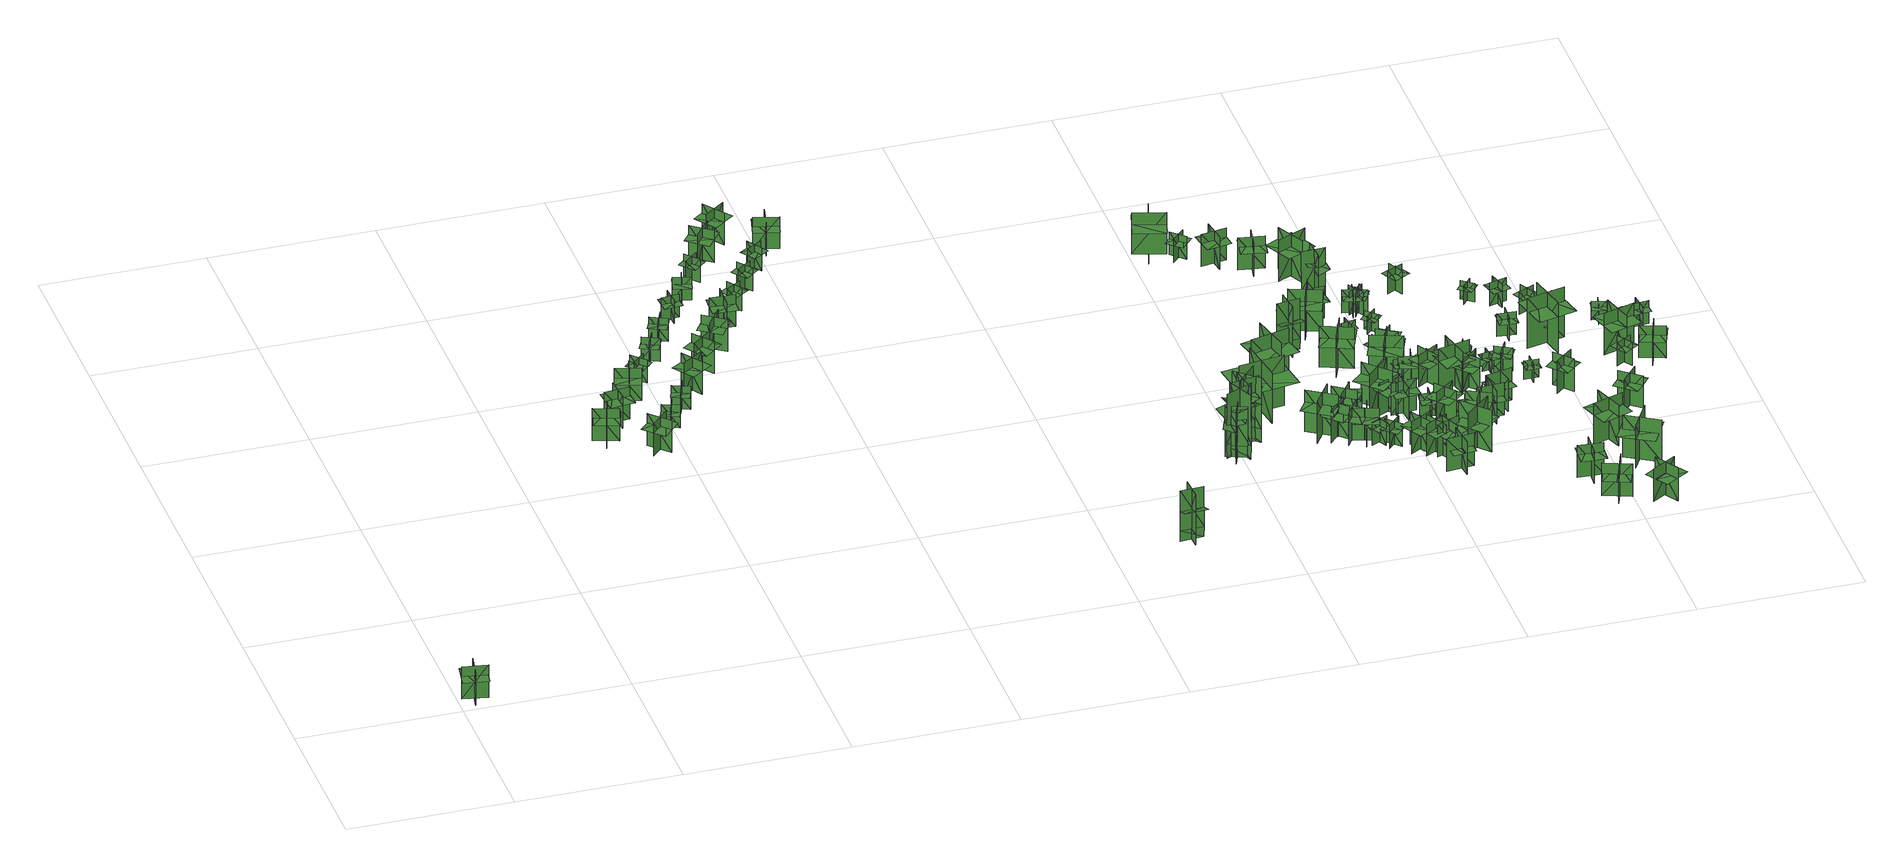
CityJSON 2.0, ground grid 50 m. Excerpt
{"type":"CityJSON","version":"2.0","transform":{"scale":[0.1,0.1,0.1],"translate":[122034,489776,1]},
"CityObjects":{
"tree1":{"type":"SolitaryVegetationObject","geometry":[{"type":"MultiSurface","lod":"1","boundaries":[[[0,1,2]],[[0,2,3]],[[4,5,6]],[[4,6,7]],[[8,9,10]],[[8,10,11]],[[8,11,12]],[[8,12,13]]]}]},
"tree2":{"type":"SolitaryVegetationObject","geometry":[{"type":"MultiSurface","lod":"1","boundaries":[[[14,15,16]],[[14,16,17]],[[18,19,20]],[[18,20,21]],[[22,23,24]],[[22,24,25]],[[22,25,26]],[[22,26,27]]]}]},
"tree3":{"type":"SolitaryVegetationObject","geometry":[{"type":"MultiSurface","lod":"1","boundaries":[[[28,29,30]],[[28,30,31]],[[32,33,34]],[[32,34,35]],[[36,37,38]],[[36,38,39]],[[36,39,40]],[[36,40,41]]]}]},
"tree4":{"type":"SolitaryVegetationObject","geometry":[{"type":"MultiSurface","lod":"1","boundaries":[[[42,43,44]],[[42,44,45]],[[46,47,48]],[[46,48,49]],[[50,51,52]],[[50,52,53]],[[50,53,54]],[[50,54,55]]]}]},
"tree5":{"type":"SolitaryVegetationObject","geometry":[{"type":"MultiSurface","lod":"1","boundaries":[[[56,57,58]],[[56,58,59]],[[60,61,62]],[[60,62,63]],[[64,65,66]],[[64,66,67]],[[64,67,68]],[[64,68,69]]]}]},
"tree6":{"type":"SolitaryVegetationObject","geometry":[{"type":"MultiSurface","lod":"1","boundaries":[[[70,71,72]],[[70,72,73]],[[74,75,76]],[[74,76,77]],[[78,79,80]],[[78,80,81]],[[78,81,82]],[[78,82,83]]]}]},
"tree7":{"type":"SolitaryVegetationObject","geometry":[{"type":"MultiSurface","lod":"1","boundaries":[[[84,85,86]],[[84,86,87]],[[88,89,90]],[[88,90,91]],[[92,93,94]],[[92,94,95]],[[92,95,96]],[[92,96,97]]]}]},
"tree8":{"type":"SolitaryVegetationObject","geometry":[{"type":"MultiSurface","lod":"1","boundaries":[[[98,99,100]],[[98,100,101]],[[102,103,104]],[[102,104,105]],[[106,107,108]],[[106,108,109]],[[106,109,110]],[[106,110,111]]]}]},
"tree9":{"type":"SolitaryVegetationObject","geometry":[{"type":"MultiSurface","lod":"1","boundaries":[[[112,113,114]],[[112,114,115]],[[116,117,118]],[[116,118,119]],[[120,121,122]],[[120,122,123]],[[120,123,124]],[[120,124,125]]]}]},
"tree10":{"type":"SolitaryVegetationObject","geometry":[{"type":"MultiSurface","lod":"1","boundaries":[[[126,127,128]],[[126,128,129]],[[130,131,132]],[[130,132,133]],[[134,135,136]],[[134,136,137]],[[134,137,138]],[[134,138,139]]]}]},
"tree11":{"type":"SolitaryVegetationObject","geometry":[{"type":"MultiSurface","lod":"1","boundaries":[[[140,141,142]],[[140,142,143]],[[144,145,146]],[[144,146,147]],[[148,149,150]],[[148,150,151]],[[148,151,152]],[[148,152,153]]]}]},
"tree12":{"type":"SolitaryVegetationObject","geometry":[{"type":"MultiSurface","lod":"1","boundaries":[[[154,155,156]],[[154,156,157]],[[158,159,160]],[[158,160,161]],[[162,163,164]],[[162,164,165]],[[162,165,166]],[[162,166,167]]]}]},
"tree13":{"type":"SolitaryVegetationObject","geometry":[{"type":"MultiSurface","lod":"1","boundaries":[[[168,169,170]],[[168,170,171]],[[172,173,174]],[[172,174,175]],[[176,177,178]],[[176,178,179]],[[176,179,180]],[[176,180,181]]]}]},
"tree14":{"type":"SolitaryVegetationObject","geometry":[{"type":"MultiSurface","lod":"1","boundaries":[[[182,183,184]],[[182,184,185]],[[186,187,188]],[[186,188,189]],[[190,191,192]],[[190,192,193]],[[190,193,194]],[[190,194,195]]]}]},
"tree15":{"type":"SolitaryVegetationObject","geometry":[{"type":"MultiSurface","lod":"1","boundaries":[[[196,197,198]],[[196,198,199]],[[200,201,202]],[[200,202,203]],[[204,205,206]],[[204,206,207]],[[204,207,208]],[[204,208,209]]]}]},
"tree16":{"type":"SolitaryVegetationObject","geometry":[{"type":"MultiSurface","lod":"1","boundaries":[[[210,211,212]],[[210,212,213]],[[214,215,216]],[[214,216,217]],[[218,219,220]],[[218,220,221]],[[218,221,222]],[[218,222,223]]]}]},
"tree17":{"type":"SolitaryVegetationObject","geometry":[{"type":"MultiSurface","lod":"1","boundaries":[[[224,225,226]],[[224,226,227]],[[228,229,230]],[[228,230,231]],[[232,233,234]],[[232,234,235]],[[232,235,236]],[[232,236,237]]]}]},
"tree18":{"type":"SolitaryVegetationObject","geometry":[{"type":"MultiSurface","lod":"1","boundaries":[[[238,239,240]],[[238,240,241]],[[242,243,244]],[[242,244,245]],[[246,247,248]],[[246,248,249]],[[246,249,250]],[[246,250,251]]]}]},
"tree19":{"type":"SolitaryVegetationObject","geometry":[{"type":"MultiSurface","lod":"1","boundaries":[[[252,253,254]],[[252,254,255]],[[256,257,258]],[[256,258,259]],[[260,261,262]],[[260,262,263]],[[260,263,264]],[[260,264,265]]]}]},
"tree20":{"type":"SolitaryVegetationObject","geometry":[{"type":"MultiSurface","lod":"1","boundaries":[[[266,267,268]],[[266,268,269]],[[270,271,272]],[[270,272,273]],[[274,275,276]],[[274,276,277]],[[274,277,278]],[[274,278,279]]]}]},
"tree21":{"type":"SolitaryVegetationObject","geometry":[{"type":"MultiSurface","lod":"1","boundaries":[[[280,281,282]],[[280,282,283]],[[284,285,286]],[[284,286,287]],[[288,289,290]],[[288,290,291]],[[288,291,292]],[[288,292,293]]]}]},
"tree22":{"type":"SolitaryVegetationObject","geometry":[{"type":"MultiSurface","lod":"1","boundaries":[[[294,295,296]],[[294,296,297]],[[298,299,300]],[[298,300,301]],[[302,303,304]],[[302,304,305]],[[302,305,306]],[[302,306,307]]]}]},
"tree23":{"type":"SolitaryVegetationObject","geometry":[{"type":"MultiSurface","lod":"1","boundaries":[[[308,309,310]],[[308,310,311]],[[312,313,314]],[[312,314,315]],[[316,317,318]],[[316,318,319]],[[316,319,320]],[[316,320,321]]]}]},
"tree24":{"type":"SolitaryVegetationObject","geometry":[{"type":"MultiSurface","lod":"1","boundaries":[[[322,323,324]],[[322,324,325]],[[326,327,328]],[[326,328,329]],[[330,331,327]],[[330,327,326]],[[332,333,323]],[[332,323,322]],[[334,335,336]],[[334,336,337]],[[338,339,340]],[[338,340,341]]]}]},
"tree25":{"type":"SolitaryVegetationObject","geometry":[{"type":"MultiSurface","lod":"1","boundaries":[[[342,343,344]],[[342,344,345]],[[346,347,348]],[[346,348,349]],[[350,351,347]],[[350,347,346]],[[352,353,343]],[[352,343,342]],[[354,355,356]],[[354,356,357]],[[358,359,360]],[[358,360,361]]]}]},
"tree26":{"type":"SolitaryVegetationObject","geometry":[{"type":"MultiSurface","lod":"1","boundaries":[[[362,363,364]],[[362,364,365]],[[366,367,368]],[[366,368,369]],[[370,371,367]],[[370,367,366]],[[372,373,363]],[[372,363,362]],[[374,375,376]],[[374,376,377]],[[378,379,380]],[[378,380,381]]]}]},
"tree27":{"type":"SolitaryVegetationObject","geometry":[{"type":"MultiSurface","lod":"1","boundaries":[[[382,383,384]],[[382,384,385]],[[386,387,388]],[[386,388,389]],[[390,391,387]],[[390,387,386]],[[392,393,383]],[[392,383,382]],[[394,395,396]],[[394,396,397]],[[398,399,400]],[[398,400,401]]]}]},
"tree28":{"type":"SolitaryVegetationObject","geometry":[{"type":"MultiSurface","lod":"1","boundaries":[[[402,403,404]],[[402,404,405]],[[406,407,408]],[[406,408,409]],[[410,411,407]],[[410,407,406]],[[412,413,403]],[[412,403,402]],[[414,415,416]],[[414,416,417]],[[418,419,420]],[[418,420,421]]]}]},
"tree29":{"type":"SolitaryVegetationObject","geometry":[{"type":"MultiSurface","lod":"1","boundaries":[[[422,423,424]],[[422,424,425]],[[426,427,428]],[[426,428,429]],[[430,431,432]],[[430,432,433]],[[430,433,434]],[[430,434,435]]]}]},
"tree30":{"type":"SolitaryVegetationObject","geometry":[{"type":"MultiSurface","lod":"1","boundaries":[[[436,437,438]],[[436,438,439]],[[440,441,442]],[[440,442,443]],[[444,445,446]],[[444,446,447]],[[444,447,448]],[[444,448,449]]]}]},
"tree31":{"type":"SolitaryVegetationObject","geometry":[{"type":"MultiSurface","lod":"1","boundaries":[[[450,451,452]],[[450,452,453]],[[454,455,456]],[[454,456,457]],[[458,459,460]],[[458,460,461]],[[458,461,462]],[[458,462,463]]]}]},
"tree32":{"type":"SolitaryVegetationObject","geometry":[{"type":"MultiSurface","lod":"1","boundaries":[[[464,465,466]],[[464,466,467]],[[468,469,470]],[[468,470,471]],[[472,473,474]],[[472,474,475]],[[472,475,476]],[[472,476,477]]]}]},
"tree33":{"type":"SolitaryVegetationObject","geometry":[{"type":"MultiSurface","lod":"1","boundaries":[[[478,479,480]],[[478,480,481]],[[482,483,484]],[[482,484,485]],[[486,487,488]],[[486,488,489]],[[486,489,490]],[[486,490,491]]]}]},
"tree34":{"type":"SolitaryVegetationObject","geometry":[{"type":"MultiSurface","lod":"1","boundaries":[[[492,493,494]],[[492,494,495]],[[496,497,498]],[[496,498,499]],[[500,501,502]],[[500,502,503]],[[500,503,504]],[[500,504,505]]]}]},
"tree35":{"type":"SolitaryVegetationObject","geometry":[{"type":"MultiSurface","lod":"1","boundaries":[[[506,507,508]],[[506,508,509]],[[510,511,512]],[[510,512,513]],[[514,515,516]],[[514,516,517]],[[514,517,518]],[[514,518,519]]]}]},
"tree36":{"type":"SolitaryVegetationObject","geometry":[{"type":"MultiSurface","lod":"1","boundaries":[[[520,521,522]],[[520,522,523]],[[524,525,526]],[[524,526,527]],[[528,529,530]],[[528,530,531]],[[528,531,532]],[[528,532,533]]]}]},
"tree37":{"type":"SolitaryVegetationObject","geometry":[{"type":"MultiSurface","lod":"1","boundaries":[[[534,535,536]],[[534,536,537]],[[538,539,540]],[[538,540,541]],[[542,543,544]],[[542,544,545]],[[542,545,546]],[[542,546,547]]]}]},
"tree38":{"type":"SolitaryVegetationObject","geometry":[{"type":"MultiSurface","lod":"1","boundaries":[[[548,549,550]],[[548,550,551]],[[552,553,554]],[[552,554,555]],[[556,557,558]],[[556,558,559]],[[556,559,560]],[[556,560,561]]]}]},
"tree39":{"type":"SolitaryVegetationObject","geometry":[{"type":"MultiSurface","lod":"1","boundaries":[[[562,563,564]],[[562,564,565]],[[566,567,568]],[[566,568,569]],[[570,571,572]],[[570,572,573]],[[570,573,574]],[[570,574,575]]]}]},
"tree40":{"type":"SolitaryVegetationObject","geometry":[{"type":"MultiSurface","lod":"1","boundaries":[[[576,577,578]],[[576,578,579]],[[580,581,582]],[[580,582,583]],[[584,585,581]],[[584,581,580]],[[586,587,577]],[[586,577,576]],[[588,589,590]],[[588,590,591]],[[592,593,594]],[[592,594,595]]]}]},
"tree41":{"type":"SolitaryVegetationObject","geometry":[{"type":"MultiSurface","lod":"1","boundaries":[[[596,597,598]],[[596,598,599]],[[600,601,602]],[[600,602,603]],[[604,605,606]],[[604,606,607]],[[604,607,608]],[[604,608,609]]]}]},
"tree42":{"type":"SolitaryVegetationObject","geometry":[{"type":"MultiSurface","lod":"1","boundaries":[[[610,611,612]],[[610,612,613]],[[614,615,616]],[[614,616,617]],[[618,619,620]],[[618,620,621]],[[618,621,622]],[[618,622,623]]]}]},
"tree43":{"type":"SolitaryVegetationObject","geometry":[{"type":"MultiSurface","lod":"1","boundaries":[[[624,625,626]],[[624,626,627]],[[628,629,630]],[[628,630,631]],[[632,633,634]],[[632,634,635]],[[632,635,636]],[[632,636,637]]]}]},
"tree44":{"type":"SolitaryVegetationObject","geometry":[{"type":"MultiSurface","lod":"1","boundaries":[[[638,639,640]],[[638,640,641]],[[642,643,644]],[[642,644,645]],[[646,647,648]],[[646,648,649]],[[646,649,650]],[[646,650,651]]]}]},
"tree45":{"type":"SolitaryVegetationObject","geometry":[{"type":"MultiSurface","lod":"1","boundaries":[[[652,653,654]],[[652,654,655]],[[656,657,658]],[[656,658,659]],[[660,661,662]],[[660,662,663]],[[660,663,664]],[[660,664,665]]]}]},
"tree46":{"type":"SolitaryVegetationObject","geometry":[{"type":"MultiSurface","lod":"1","boundaries":[[[666,667,668]],[[666,668,669]],[[670,671,672]],[[670,672,673]],[[674,675,676]],[[674,676,677]],[[674,678,679]],[[674,679,675]]]}]},
"tree47":{"type":"SolitaryVegetationObject","geometry":[{"type":"MultiSurface","lod":"1","boundaries":[[[680,681,682]],[[680,682,683]],[[684,685,686]],[[684,686,687]],[[688,689,690]],[[688,690,691]],[[688,691,692]],[[688,692,693]]]}]},
"tree48":{"type":"SolitaryVegetationObject","geometry":[{"type":"MultiSurface","lod":"1","boundaries":[[[694,695,696]],[[694,696,697]],[[698,699,700]],[[698,700,701]],[[702,703,704]],[[702,704,705]],[[702,705,706]],[[702,706,707]]]}]},
"tree49":{"type":"SolitaryVegetationObject","geometry":[{"type":"MultiSurface","lod":"1","boundaries":[[[708,709,710]],[[708,710,711]],[[712,713,714]],[[712,714,715]],[[716,717,718]],[[716,718,719]],[[716,719,720]],[[716,720,721]]]}]},
"tree50":{"type":"SolitaryVegetationObject","geometry":[{"type":"MultiSurface","lod":"1","boundaries":[[[722,723,724]],[[722,724,725]],[[726,727,728]],[[726,728,729]],[[730,731,732]],[[730,732,733]],[[730,733,734]],[[730,734,735]]]}]},
"tree51":{"type":"SolitaryVegetationObject","geometry":[{"type":"MultiSurface","lod":"1","boundaries":[[[736,737,738]],[[736,738,739]],[[740,741,742]],[[740,742,743]],[[744,745,746]],[[744,746,747]],[[744,747,748]],[[744,748,749]]]}]},
"tree52":{"type":"SolitaryVegetationObject","geometry":[{"type":"MultiSurface","lod":"1","boundaries":[[[750,751,752]],[[750,752,753]],[[754,755,756]],[[754,756,757]],[[758,759,760]],[[758,760,761]],[[758,761,762]],[[758,762,763]]]}]},
"tree53":{"type":"SolitaryVegetationObject","geometry":[{"type":"MultiSurface","lod":"1","boundaries":[[[764,765,766]],[[764,766,767]],[[768,769,770]],[[768,770,771]],[[772,773,774]],[[772,774,775]],[[772,775,776]],[[772,776,777]]]}]},
"tree54":{"type":"SolitaryVegetationObject","geometry":[{"type":"MultiSurface","lod":"1","boundaries":[[[778,779,780]],[[778,780,781]],[[782,783,784]],[[782,784,785]],[[786,787,788]],[[786,788,789]],[[786,789,790]],[[786,790,791]]]}]},
"tree55":{"type":"SolitaryVegetationObject","geometry":[{"type":"MultiSurface","lod":"1","boundaries":[[[792,793,794]],[[792,794,795]],[[796,797,798]],[[796,798,799]],[[800,801,802]],[[800,802,803]],[[800,803,804]],[[800,804,805]]]}]},
"tree56":{"type":"SolitaryVegetationObject","geometry":[{"type":"MultiSurface","lod":"1","boundaries":[[[806,807,808]],[[806,808,809]],[[810,811,812]],[[810,812,813]],[[814,815,816]],[[814,816,817]],[[814,818,819]],[[814,819,815]]]}]},
"tree57":{"type":"SolitaryVegetationObject","geometry":[{"type":"MultiSurface","lod":"1","boundaries":[[[820,821,822]],[[820,822,823]],[[824,825,826]],[[824,826,827]],[[828,829,830]],[[828,830,831]],[[828,831,832]],[[828,832,833]]]}]},
"tree58":{"type":"SolitaryVegetationObject","geometry":[{"type":"MultiSurface","lod":"1","boundaries":[[[834,835,836]],[[834,836,837]],[[838,839,840]],[[838,840,841]],[[842,843,844]],[[842,844,845]],[[842,845,846]],[[842,846,847]]]}]},
"tree59":{"type":"SolitaryVegetationObject","geometry":[{"type":"MultiSurface","lod":"1","boundaries":[[[848,849,850]],[[848,850,851]],[[852,853,854]],[[852,854,855]],[[856,857,858]],[[856,858,859]],[[856,859,860]],[[856,860,861]]]}]},
"tree60":{"type":"SolitaryVegetationObject","geometry":[{"type":"MultiSurface","lod":"1","boundaries":[[[862,863,864]],[[862,864,865]],[[866,867,868]],[[866,868,869]],[[870,871,872]],[[870,872,873]],[[870,873,874]],[[870,874,875]]]}]},
"tree61":{"type":"SolitaryVegetationObject","geometry":[{"type":"MultiSurface","lod":"1","boundaries":[[[876,877,878]],[[876,878,879]],[[880,881,882]],[[880,882,883]],[[884,885,886]],[[884,886,887]],[[884,887,888]],[[884,888,889]]]}]},
"tree62":{"type":"SolitaryVegetationObject","geometry":[{"type":"MultiSurface","lod":"1","boundaries":[[[890,891,892]],[[890,892,893]],[[894,895,896]],[[894,896,897]],[[898,899,900]],[[898,900,901]],[[898,901,902]],[[898,902,903]]]}]},
"tree63":{"type":"SolitaryVegetationObject","geometry":[{"type":"MultiSurface","lod":"1","boundaries":[[[904,905,906]],[[904,906,907]],[[908,909,910]],[[908,910,911]],[[912,913,909]],[[912,909,908]],[[914,915,905]],[[914,905,904]],[[916,917,918]],[[916,918,919]],[[920,921,922]],[[920,922,923]]]}]},
"tree64":{"type":"SolitaryVegetationObject","geometry":[{"type":"MultiSurface","lod":"1","boundaries":[[[924,925,926]],[[924,926,927]],[[928,929,930]],[[928,930,931]],[[932,933,934]],[[932,934,935]],[[932,935,936]],[[932,936,937]]]}]},
"tree65":{"type":"SolitaryVegetationObject","geometry":[{"type":"MultiSurface","lod":"1","boundaries":[[[938,939,940]],[[938,940,941]],[[942,943,944]],[[942,944,945]],[[946,947,948]],[[946,948,949]],[[946,949,950]],[[946,950,951]]]}]},
"tree66":{"type":"SolitaryVegetationObject","geometry":[{"type":"MultiSurface","lod":"1","boundaries":[[[952,953,954]],[[952,954,955]],[[956,957,958]],[[956,958,959]],[[960,961,962]],[[960,962,963]],[[960,963,964]],[[960,964,965]]]}]},
"tree67":{"type":"SolitaryVegetationObject","geometry":[{"type":"MultiSurface","lod":"1","boundaries":[[[966,967,968]],[[966,968,969]],[[970,971,972]],[[970,972,973]],[[974,975,976]],[[974,976,977]],[[974,977,978]],[[974,978,979]]]}]},
"tree68":{"type":"SolitaryVegetationObject","geometry":[{"type":"MultiSurface","lod":"1","boundaries":[[[980,981,982]],[[980,982,983]],[[984,985,986]],[[984,986,987]],[[988,989,990]],[[988,990,991]],[[988,991,992]],[[988,992,993]]]}]},
"tree69":{"type":"SolitaryVegetationObject","geometry":[{"type":"MultiSurface","lod":"1","boundaries":[[[994,995,996]],[[994,996,997]],[[998,999,1000]],[[998,1000,1001]],[[1002,1003,1004]],[[1002,1004,1005]],[[1002,1005,1006]],[[1002,1006,1007]]]}]},
"tree70":{"type":"SolitaryVegetationObject","geometry":[{"type":"MultiSurface","lod":"1","boundaries":[[[1008,1009,1010]],[[1008,1010,1011]],[[1012,1013,1014]],[[1012,1014,1015]],[[1016,1017,1018]],[[1016,1018,1019]],[[1016,1019,1020]],[[1016,1020,1021]]]}]},
"tree71":{"type":"SolitaryVegetationObject","geometry":[{"type":"MultiSurface","lod":"1","boundaries":[[[1022,1023,1024]],[[1022,1024,1025]],[[1026,1027,1028]],[[1026,1028,1029]],[[1030,1031,1032]],[[1030,1032,1033]],[[1030,1033,1034]],[[1030,1034,1035]]]}]},
"tree72":{"type":"SolitaryVegetationObject","geometry":[{"type":"MultiSurface","lod":"1","boundaries":[[[1036,1037,1038]],[[1036,1038,1039]],[[1040,1041,1042]],[[1040,1042,1043]],[[1044,1045,1046]],[[1044,1046,1047]],[[1044,1048,1049]],[[1044,1049,1045]]]}]},
"tree73":{"type":"SolitaryVegetationObject","geometry":[{"type":"MultiSurface","lod":"1","boundaries":[[[1050,1051,1052]],[[1050,1052,1053]],[[1054,1055,1056]],[[1054,1056,1057]],[[1058,1059,1060]],[[1058,1060,1061]],[[1058,1061,1062]],[[1058,1062,1063]]]}]},
"tree74":{"type":"SolitaryVegetationObject","geometry":[{"type":"MultiSurface","lod":"1","boundaries":[[[1064,1065,1066]],[[1064,1066,1067]],[[1068,1069,1070]],[[1068,1070,1071]],[[1072,1073,1074]],[[1072,1074,1075]],[[1072,1075,1076]],[[1072,1076,1077]]]}]},
"tree75":{"type":"SolitaryVegetationObject","geometry":[{"type":"MultiSurface","lod":"1","boundaries":[[[1078,1079,1080]],[[1078,1080,1081]],[[1082,1083,1084]],[[1082,1084,1085]],[[1086,1087,1088]],[[1086,1088,1089]],[[1086,1090,1091]],[[1086,1091,1087]]]}]},
"tree76":{"type":"SolitaryVegetationObject","geometry":[{"type":"MultiSurface","lod":"1","boundaries":[[[1092,1093,1094]],[[1092,1094,1095]],[[1096,1097,1098]],[[1096,1098,1099]],[[1100,1101,1102]],[[1100,1102,1103]],[[1100,1103,1104]],[[1100,1104,1105]]]}]},
"tree77":{"type":"SolitaryVegetationObject","geometry":[{"type":"MultiSurface","lod":"1","boundaries":[[[1106,1107,1108]],[[1106,1108,1109]],[[1110,1111,1112]],[[1110,1112,1113]],[[1114,1115,1116]],[[1114,1116,1117]],[[1114,1117,1118]],[[1114,1118,1119]]]}]},
"tree78":{"type":"SolitaryVegetationObject","geometry":[{"type":"MultiSurface","lod":"1","boundaries":[[[1120,1121,1122]],[[1120,1122,1123]],[[1124,1125,1126]],[[1124,1126,1127]],[[1128,1129,1130]],[[1128,1130,1131]],[[1128,1131,1132]],[[1128,1132,1133]]]}]},
"tree79":{"type":"SolitaryVegetationObject","geometry":[{"type":"MultiSurface","lod":"1","boundaries":[[[1134,1135,1136]],[[1134,1136,1137]],[[1138,1139,1140]],[[1138,1140,1141]],[[1142,1143,1144]],[[1142,1144,1145]],[[1142,1145,1146]],[[1142,1146,1147]]]}]},
"tree80":{"type":"SolitaryVegetationObject","geometry":[{"type":"MultiSurface","lod":"1","boundaries":[[[1148,1149,1150]],[[1148,1150,1151]],[[1152,1153,1154]],[[1152,1154,1155]],[[1156,1157,1158]],[[1156,1158,1159]],[[1156,1159,1160]],[[1156,1160,1161]]]}]},
"tree81":{"type":"SolitaryVegetationObject","geometry":[{"type":"MultiSurface","lod":"1","boundaries":[[[1162,1163,1164]],[[1162,1164,1165]],[[1166,1167,1168]],[[1166,1168,1169]],[[1170,1171,1172]],[[1170,1172,1173]],[[1170,1173,1174]],[[1170,1174,1175]]]}]},
"tree82":{"type":"SolitaryVegetationObject","geometry":[{"type":"MultiSurface","lod":"1","boundaries":[[[1176,1177,1178]],[[1176,1178,1179]],[[1180,1181,1182]],[[1180,1182,1183]],[[1184,1185,1186]],[[1184,1186,1187]],[[1184,1187,1188]],[[1184,1188,1189]]]}]},
"tree83":{"type":"SolitaryVegetationObject","geometry":[{"type":"MultiSurface","lod":"1","boundaries":[[[1190,1191,1192]],[[1190,1192,1193]],[[1194,1195,1196]],[[1194,1196,1197]],[[1198,1199,1200]],[[1198,1200,1201]],[[1198,1201,1202]],[[1198,1202,1203]]]}]},
"tree84":{"type":"SolitaryVegetationObject","geometry":[{"type":"MultiSurface","lod":"1","boundaries":[[[1204,1205,1206]],[[1204,1206,1207]],[[1208,1209,1210]],[[1208,1210,1211]],[[1212,1213,1214]],[[1212,1214,1215]],[[1212,1215,1216]],[[1212,1216,1217]]]}]},
"tree85":{"type":"SolitaryVegetationObject","geometry":[{"type":"MultiSurface","lod":"1","boundaries":[[[1218,1219,1220]],[[1218,1220,1221]],[[1222,1223,1224]],[[1222,1224,1225]],[[1226,1227,1228]],[[1226,1228,1229]],[[1226,1229,1230]],[[1226,1230,1231]]]}]},
"tree86":{"type":"SolitaryVegetationObject","geometry":[{"type":"MultiSurface","lod":"1","boundaries":[[[1232,1233,1234]],[[1232,1234,1235]],[[1236,1237,1238]],[[1236,1238,1239]],[[1240,1241,1242]],[[1240,1242,1243]],[[1240,1243,1244]],[[1240,1244,1245]]]}]},
"tree87":{"type":"SolitaryVegetationObject","geometry":[{"type":"MultiSurface","lod":"1","boundaries":[[[1246,1247,1248]],[[1246,1248,1249]],[[1250,1251,1252]],[[1250,1252,1253]],[[1254,1255,1256]],[[1254,1256,1257]],[[1254,1257,1258]],[[1254,1258,1259]]]}]},
"tree88":{"type":"SolitaryVegetationObject","geometry":[{"type":"MultiSurface","lod":"1","boundaries":[[[1260,1261,1262]],[[1260,1262,1263]],[[1264,1265,1266]],[[1264,1266,1267]],[[1268,1269,1270]],[[1268,1270,1271]],[[1268,1271,1272]],[[1268,1272,1273]]]}]},
"tree89":{"type":"SolitaryVegetationObject","geometry":[{"type":"MultiSurface","lod":"1","boundaries":[[[1274,1275,1276]],[[1274,1276,1277]],[[1278,1279,1280]],[[1278,1280,1281]],[[1282,1283,1284]],[[1282,1284,1285]],[[1282,1285,1286]],[[1282,1286,1287]]]}]},
"tree90":{"type":"SolitaryVegetationObject","geometry":[{"type":"MultiSurface","lod":"1","boundaries":[[[1288,1289,1290]],[[1288,1290,1291]],[[1292,1293,1294]],[[1292,1294,1295]],[[1296,1297,1298]],[[1296,1298,1299]],[[1296,1299,1300]],[[1296,1300,1301]]]}]},
"tree91":{"type":"SolitaryVegetationObject","geometry":[{"type":"MultiSurface","lod":"1","boundaries":[[[1302,1303,1304]],[[1302,1304,1305]],[[1306,1307,1308]],[[1306,1308,1309]],[[1310,1311,1312]],[[1310,1312,1313]],[[1310,1313,1314]],[[1310,1314,1315]]]}]},
"tree92":{"type":"SolitaryVegetationObject","geometry":[{"type":"MultiSurface","lod":"1","boundaries":[[[1316,1317,1318]],[[1316,1318,1319]],[[1320,1321,1322]],[[1320,1322,1323]],[[1324,1325,1326]],[[1324,1326,1327]],[[1324,1327,1328]],[[1324,1328,1329]]]}]},
"tree93":{"type":"SolitaryVegetationObject","geometry":[{"type":"MultiSurface","lod":"1","boundaries":[[[1330,1331,1332]],[[1330,1332,1333]],[[1334,1335,1336]],[[1334,1336,1337]],[[1338,1339,1340]],[[1338,1340,1341]],[[1338,1341,1342]],[[1338,1342,1343]]]}]},
"tree94":{"type":"SolitaryVegetationObject","geometry":[{"type":"MultiSurface","lod":"1","boundaries":[[[1344,1345,1346]],[[1344,1346,1347]],[[1348,1349,1350]],[[1348,1350,1351]],[[1352,1353,1354]],[[1352,1354,1355]],[[1352,1355,1356]],[[1352,1356,1357]]]}]},
"tree95":{"type":"SolitaryVegetationObject","geometry":[{"type":"MultiSurface","lod":"1","boundaries":[[[1358,1359,1360]],[[1358,1360,1361]],[[1362,1363,1364]],[[1362,1364,1365]],[[1366,1367,1368]],[[1366,1368,1369]],[[1366,1369,1370]],[[1366,1370,1371]]]}]},
"tree96":{"type":"SolitaryVegetationObject","geometry":[{"type":"MultiSurface","lod":"1","boundaries":[[[1372,1373,1374]],[[1372,1374,1375]],[[1376,1377,1378]],[[1376,1378,1379]],[[1380,1381,1382]],[[1380,1382,1383]],[[1380,1383,1384]],[[1380,1384,1385]]]}]},
"tree97":{"type":"SolitaryVegetationObject","geometry":[{"type":"MultiSurface","lod":"1","boundaries":[[[1386,1387,1388]],[[1386,1388,1389]],[[1390,1391,1392]],[[1390,1392,1393]],[[1394,1395,1396]],[[1394,1396,1397]],[[1394,1397,1398]],[[1394,1398,1399]]]}]},
"tree98":{"type":"SolitaryVegetationObject","geometry":[{"type":"MultiSurface","lod":"1","boundaries":[[[1400,1401,1402]],[[1400,1402,1403]],[[1404,1405,1406]],[[1404,1406,1407]],[[1408,1409,1410]],[[1408,1410,1411]],[[1408,1411,1412]],[[1408,1412,1413]]]}]},
"tree99":{"type":"SolitaryVegetationObject","geometry":[{"type":"MultiSurface","lod":"1","boundaries":[[[1414,1415,1416]],[[1414,1416,1417]],[[1418,1419,1420]],[[1418,1420,1421]],[[1422,1423,1424]],[[1422,1424,1425]],[[1422,1425,1426]],[[1422,1426,1427]]]}]}
},
"vertices":[
[11,50,10],[87,37,10],[87,37,118],[11,50,118],[40,8,10],[54,84,10],[54,84,118],[40,8,118],[40,8,87],[78,1,87],[92,77,87],[54,84,87],[16,91,87],[2,14,87],
[835,1227,9],[762,1251,9],[762,1251,116],[835,1227,116],[812,1273,9],[788,1199,9],[788,1199,116],[812,1273,116],[812,1273,86],[775,1285,86],[752,1211,86],[788,1199,86],[825,1187,86],[849,1261,86],
[897,1334,6],[820,1327,6],[820,1327,114],[897,1334,114],[857,1367,6],[864,1290,6],[864,1290,114],[857,1367,114],[857,1367,84],[819,1364,84],[826,1286,84],[864,1290,84],[903,1293,84],[896,1370,84],
[960,1130,6],[904,1184,6],[904,1184,114],[960,1130,114],[959,1182,6],[905,1126,6],[905,1126,114],[959,1182,114],[959,1182,84],[931,1209,84],[877,1153,84],[905,1126,84],[933,1099,84],[987,1155,84],
[912,1389,8],[934,1464,8],[934,1464,115],[912,1389,115],[957,1414,8],[883,1436,8],[883,1436,115],[957,1414,115],[957,1414,85],[968,1451,85],[894,1473,85],[883,1436,85],[872,1399,85],[946,1376,85],
[987,1229,7],[1006,1280,7],[1006,1280,84],[987,1229,84],[1020,1244,7],[969,1263,7],[969,1263,84],[1020,1244,84],[1020,1244,62],[1030,1270,62],[978,1289,62],[969,1263,62],[959,1237,62],[1011,1218,62],
[999,1499,7],[960,1539,7],[960,1539,84],[999,1499,84],[999,1536,7],[960,1497,7],[960,1497,84],[999,1536,84],[999,1536,63],[980,1556,63],[940,1517,63],[960,1497,63],[979,1477,63],[1019,1516,63],
[1043,1317,6],[1064,1369,6],[1064,1369,83],[1043,1317,83],[1077,1332,6],[1026,1352,6],[1026,1352,83],[1077,1332,83],[1077,1332,61],[1088,1357,61],[1036,1378,61],[1026,1352,61],[1016,1327,61],[1067,1306,61],
[1018,1620,7],[1068,1597,7],[1068,1597,84],[1018,1620,84],[1031,1585,7],[1054,1636,7],[1054,1636,84],[1031,1585,84],[1031,1585,62],[1056,1574,62],[1079,1624,62],[1054,1636,62],[1029,1647,62],[1005,1597,62],
[1083,1414,2],[1147,1458,2],[1147,1458,110],[1083,1414,110],[1134,1404,2],[1090,1468,2],[1090,1468,110],[1134,1404,110],[1134,1404,79],[1166,1426,79],[1122,1490,79],[1090,1468,79],[1058,1446,79],[1102,1382,79],
[1085,1681,6],[1108,1732,6],[1108,1732,83],[1085,1681,83],[1120,1694,6],[1070,1717,6],[1070,1717,83],[1120,1694,83],[1120,1694,62],[1131,1719,62],[1081,1742,62],[1070,1717,62],[1058,1692,62],[1109,1669,62],
[1198,1547,7],[1138,1499,7],[1138,1499,114],[1198,1547,114],[1147,1553,7],[1195,1492,7],[1195,1492,114],[1147,1553,114],[1147,1553,84],[1117,1529,84],[1165,1468,84],[1195,1492,84],[1226,1517,84],[1178,1577,84],
[1162,1772,11],[1158,1828,11],[1158,1828,88],[1162,1772,88],[1186,1800,11],[1131,1796,11],[1131,1796,88],[1186,1800,88],[1186,1800,66],[1184,1828,66],[1129,1823,66],[1131,1796,66],[1133,1768,66],[1189,1773,66],
[1202,1638,6],[1266,1594,6],[1266,1594,114],[1202,1638,114],[1211,1587,6],[1255,1651,6],[1255,1651,114],[1211,1587,114],[1211,1587,84],[1243,1565,84],[1287,1629,84],[1255,1651,84],[1223,1673,84],[1179,1609,84],
[1225,1913,8],[1211,1859,8],[1211,1859,85],[1225,1913,85],[1193,1894,8],[1247,1881,8],[1247,1881,85],[1193,1894,85],[1193,1894,63],[1186,1867,63],[1240,1854,63],[1247,1881,63],[1253,1907,63],[1200,1921,63],
[1288,1677,7],[1292,1754,7],[1292,1754,115],[1288,1677,115],[1326,1711,7],[1249,1716,7],[1249,1716,115],[1326,1711,115],[1326,1711,85],[1329,1750,85],[1251,1754,85],[1249,1716,85],[1247,1677,85],[1324,1672,85],
[1297,2000,8],[1255,1964,8],[1255,1964,85],[1297,2000,85],[1260,2003,8],[1297,1961,8],[1297,1961,85],[1260,2003,85],[1260,2003,63],[1240,1985,63],[1276,1943,63],[1297,1961,63],[1318,1980,63],[1281,2021,63],
[1370,1819,10],[1324,1789,10],[1324,1789,87],[1370,1819,87],[1334,1827,10],[1364,1781,10],[1364,1781,87],[1334,1827,87],[1334,1827,65],[1311,1812,65],[1341,1766,65],[1364,1781,65],[1388,1796,65],[1357,1842,65],
[1316,2049,6],[1362,2110,6],[1362,2110,113],[1316,2049,113],[1367,2055,6],[1305,2102,6],[1305,2102,113],[1367,2055,113],[1367,2055,83],[1390,2086,83],[1328,2133,83],[1305,2102,83],[1282,2071,83],[1343,2024,83],
[1429,1915,8],[1385,1881,8],[1385,1881,85],[1429,1915,85],[1392,1920,8],[1427,1877,8],[1427,1877,85],[1392,1920,85],[1392,1920,64],[1370,1902,64],[1405,1859,64],[1427,1877,64],[1448,1894,64],[1413,1937,64],
[1370,2146,4],[1433,2192,4],[1433,2192,111],[1370,2146,111],[1421,2138,4],[1375,2201,4],[1375,2201,111],[1421,2138,111],[1421,2138,81],[1453,2162,81],[1406,2224,81],[1375,2201,81],[1344,2178,81],[1390,2115,81],
[1481,1971,7],[1451,2018,7],[1451,2018,84],[1481,1971,84],[1489,2007,7],[1442,1977,7],[1442,1977,84],[1489,2007,84],[1489,2007,62],[1474,2030,62],[1427,2000,62],[1442,1977,62],[1457,1954,62],[1504,1984,62],
[1492,2093,3],[1567,2075,3],[1567,2075,110],[1492,2093,110],[1519,2049,3],[1536,2124,3],[1536,2124,110],[1519,2049,110],[1519,2049,80],[1557,2040,80],[1574,2116,80],[1536,2124,80],[1499,2133,80],[1481,2057,80],
[2273,263,43],[2201,259,43],[2201,260,177],[2272,264,177],[2232,299,43],[2237,228,43],[2237,228,177],[2233,299,177],[2233,299,8],[2237,228,8],[2272,264,8],[2201,260,8],[2272,264,108],[2201,260,108],[2204,223,121],[2275,228,121],[2211,260,129],[2264,264,129],[2263,291,137],[2209,287,137],
[2471,607,43],[2497,673,43],[2498,673,176],[2472,607,176],[2520,629,43],[2454,654,43],[2454,654,176],[2520,628,176],[2520,628,7],[2454,654,7],[2472,607,7],[2498,673,7],[2472,607,108],[2497,673,108],[2463,686,121],[2438,620,121],[2494,664,129],[2475,614,129],[2500,605,136],[2519,654,136],
[2455,642,52],[2538,679,52],[2538,678,222],[2456,641,222],[2519,617,52],[2482,700,52],[2481,700,222],[2518,617,222],[2518,617,7],[2481,700,7],[2456,641,7],[2538,678,7],[2455,641,135],[2538,678,135],[2519,720,152],[2436,683,152],[2527,673,162],[2465,645,162],[2479,614,171],[2541,642,171],
[2529,654,52],[2514,744,52],[2515,744,223],[2530,655,223],[2569,710,53],[2479,695,53],[2479,694,223],[2569,709,223],[2569,709,7],[2479,694,7],[2530,655,7],[2515,744,7],[2529,655,135],[2515,744,135],[2469,736,152],[2484,647,152],[2517,732,162],[2528,665,162],[2562,670,172],[2551,737,172],
[2572,694,52],[2505,754,52],[2505,755,223],[2573,695,223],[2569,763,53],[2509,695,53],[2509,694,223],[2569,762,223],[2569,762,7],[2509,694,7],[2573,695,7],[2505,755,7],[2573,695,136],[2505,755,136],[2474,720,152],[2542,660,152],[2514,747,162],[2566,702,162],[2588,728,172],[2537,773,172],
[2631,781,7],[2631,781,177],[2609,926,177],[2609,926,7],[2552,842,7],[2552,842,177],[2692,862,177],[2692,862,7],[2531,838,122],[2541,766,122],[2716,791,122],[2705,864,122],[2695,937,122],[2520,911,122],
[2790,661,7],[2707,715,7],[2707,715,146],[2790,661,146],[2777,726,7],[2723,642,7],[2723,642,146],[2777,726,146],[2777,726,107],[2736,753,107],[2681,670,107],[2723,642,107],[2764,615,107],[2819,698,107],
[2704,932,3],[2676,1050,3],[2676,1050,172],[2704,932,172],[2747,1001,3],[2628,972,3],[2628,972,172],[2747,1001,172],[2747,1001,125],[2732,1060,125],[2614,1031,125],[2628,972,125],[2643,913,125],[2761,941,125],
[2816,640,7],[2760,693,7],[2760,693,115],[2816,640,115],[2815,691,7],[2762,635,7],[2762,635,115],[2815,691,115],[2815,691,85],[2788,718,85],[2734,662,85],[2762,635,85],[2789,608,85],[2843,664,85],
[2857,622,6],[2793,665,6],[2793,665,114],[2857,622,114],[2847,673,6],[2805,608,6],[2805,608,114],[2847,673,114],[2847,673,84],[2815,694,84],[2772,629,84],[2805,608,84],[2837,587,84],[2880,651,84],
[2852,585,6],[2874,660,6],[2874,660,113],[2852,585,113],[2897,610,6],[2823,631,6],[2823,631,113],[2897,610,113],[2897,610,83],[2908,647,83],[2834,669,83],[2823,631,83],[2812,594,83],[2887,573,83],
[2863,714,8],[2800,760,8],[2800,760,115],[2863,714,115],[2855,765,8],[2810,702,8],[2810,702,115],[2855,765,115],[2855,765,85],[2824,788,85],[2779,725,85],[2810,702,85],[2841,680,85],[2887,743,85],
[2906,576,7],[2882,626,7],[2882,626,84],[2906,576,84],[2919,611,7],[2869,587,7],[2869,587,84],[2919,611,84],[2919,611,62],[2907,636,62],[2857,612,62],[2869,587,62],[2881,562,62],[2931,586,62],
[2571,1790,2],[2543,1695,2],[2543,1695,141],[2571,1790,141],[2513,1759,2],[2608,1731,2],[2608,1731,141],[2513,1759,141],[2513,1759,102],[2499,1711,102],[2594,1683,102],[2608,1731,102],[2622,1779,102],[2526,1807,102],
[2892,766,8],[2822,781,8],[2822,781,86],[2892,766,86],[2864,808,8],[2849,738,8],[2849,738,86],[2864,808,86],[2864,805,64],[2833,812,64],[2819,748,64],[2850,741,64],[2880,734,64],[2894,799,64],
[2912,558,7],[2950,598,7],[2950,598,84],[2912,558,84],[2948,558,7],[2909,597,7],[2909,597,84],[2948,558,84],[2948,558,63],[2968,578,63],[2928,617,63],[2909,597,63],[2889,577,63],[2929,538,63],
[2820,1131,44],[2749,1122,44],[2749,1123,178],[2820,1132,178],[2778,1164,45],[2786,1093,45],[2787,1094,178],[2779,1164,178],[2779,1164,9],[2787,1094,9],[2820,1132,9],[2749,1123,9],[2820,1131,110],[2749,1123,110],[2753,1087,123],[2824,1095,123],[2759,1124,131],[2812,1131,131],[2809,1158,138],[2756,1151,138],
[2653,1686,3],[2613,1724,3],[2613,1724,80],[2653,1686,80],[2652,1723,3],[2614,1682,3],[2614,1682,80],[2652,1723,80],[2652,1723,58],[2632,1742,58],[2594,1701,58],[2614,1682,58],[2635,1663,58],[2673,1704,58],
[2963,512,7],[3030,552,7],[3030,552,115],[2963,512,115],[3013,499,7],[2974,565,7],[2974,565,115],[3013,499,115],[3013,499,85],[3047,519,85],[3007,585,85],[2974,565,85],[2940,546,85],[2980,479,85],
[2908,741,6],[2979,811,6],[2979,811,144],[2908,741,144],[2974,740,6],[2905,812,6],[2905,812,144],[2974,740,144],[2974,740,106],[3010,775,106],[2940,846,106],[2905,812,106],[2869,777,106],[2938,705,106],
[3015,537,8],[3052,468,8],[3052,468,115],[3015,537,115],[3000,487,8],[3068,524,8],[3068,524,115],[3000,487,115],[3000,487,85],[3018,453,85],[3087,490,85],[3068,524,85],[3050,558,85],[2982,521,85],
[2984,718,6],[2951,788,6],[2951,788,114],[2984,718,114],[3002,766,6],[2932,733,6],[2932,733,114],[3002,766,114],[3002,766,84],[2985,801,84],[2915,768,84],[2932,733,84],[2948,698,84],[3018,731,84],
[3081,361,8],[3072,445,8],[3072,445,117],[3081,361,117],[3114,402,8],[3114,402,117],[3030,393,117],[3030,393,8],[3077,366,76],[3070,439,76],[3036,436,76],[3043,362,76],[3112,370,76],[3105,443,76],
[2937,989,8],[2845,1026,8],[2845,1026,146],[2937,989,146],[2912,1050,8],[2875,958,8],[2875,958,146],[2912,1050,146],[2912,1050,107],[2865,1069,107],[2828,976,107],[2875,958,107],[2921,939,107],[2958,1032,107],
[3080,455,8],[3050,526,8],[3050,526,116],[3080,455,116],[3099,503,8],[3028,473,8],[3028,473,116],[3099,503,116],[3099,503,85],[3084,539,85],[3013,508,85],[3028,473,85],[3043,437,85],[3115,467,85],
[2728,1610,2],[2716,1686,2],[2716,1686,110],[2728,1610,110],[2759,1652,2],[2682,1639,2],[2682,1639,110],[2759,1652,110],[2759,1652,80],[2752,1690,80],[2676,1677,80],[2682,1639,80],[2689,1601,80],[2765,1614,80],
[3000,763,7],[3006,686,7],[3006,686,114],[3000,763,114],[2966,724,7],[3043,731,7],[3043,731,114],[2966,724,114],[2966,724,84],[2969,685,84],[3046,692,84],[3043,731,84],[3040,769,84],[2963,763,84],
[2849,1178,6],[2884,1271,6],[2884,1271,145],[2849,1178,145],[2909,1205,6],[2816,1240,6],[2816,1240,145],[2909,1205,145],[2909,1205,106],[2927,1251,106],[2834,1286,106],[2816,1240,106],[2799,1193,106],[2892,1158,106],
[3068,663,8],[3073,718,8],[3073,718,85],[3068,663,85],[3097,686,8],[3041,691,8],[3041,691,85],[3097,686,85],[3097,686,63],[3099,714,63],[3044,718,63],[3041,691,63],[3039,663,63],[3094,659,63],
[2934,1271,7],[2857,1263,7],[2857,1263,115],[2934,1271,115],[2894,1303,7],[2902,1226,7],[2902,1226,115],[2894,1303,115],[2894,1303,85],[2855,1299,85],[2863,1222,85],[2902,1226,85],[2940,1230,85],[2932,1307,85],
[3027,968,7],[2991,876,7],[2991,876,145],[3027,968,145],[2966,942,7],[3059,906,7],[3059,906,145],[2966,942,145],[2966,942,106],[2948,896,106],[3041,859,106],[3059,906,106],[3077,952,106],[2985,988,106],
[2852,1578,3],[2775,1591,3],[2775,1591,110],[2852,1578,110],[2822,1620,3],[2809,1544,3],[2809,1544,110],[2822,1620,110],[2822,1620,80],[2784,1627,80],[2771,1550,80],[2809,1544,80],[2847,1537,80],[2860,1613,80],
[3114,457,8],[3194,531,8],[3194,531,148],[3114,457,148],[3182,455,8],[3182,455,148],[3109,535,148],[3109,535,8],[3116,465,94],[3186,529,94],[3156,562,94],[3087,498,94],[3147,432,94],[3217,496,94],
[2943,1131,10],[2986,1140,10],[2986,1140,72],[2943,1131,72],[2967,1115,10],[2959,1158,10],[2959,1158,72],[2967,1115,72],[2967,1115,54],[2989,1119,54],[2981,1162,54],[2959,1158,54],[2937,1154,54],[2945,1111,54],
[3082,690,7],[3131,630,7],[3131,630,115],[3082,690,115],[3076,639,7],[3136,688,7],[3136,688,115],[3076,639,115],[3076,639,85],[3101,609,85],[3161,658,85],[3136,688,85],[3111,718,85],[3052,669,85],
[3028,906,9],[3072,912,9],[3072,912,70],[3028,906,70],[3051,888,9],[3045,932,9],[3045,932,70],[3051,888,70],[3051,888,53],[3073,891,53],[3067,935,53],[3045,932,53],[3023,929,53],[3029,885,53],
[3007,1047,12],[3007,1047,74],[3031,999,74],[3031,999,12],[3041,1035,12],[3041,1035,74],[2995,1012,74],[2995,1012,12],[3049,1038,54],[3037,1062,54],[2979,1033,54],[2991,1009,54],[3003,986,54],[3061,1014,54],
[3083,924,8],[3066,855,8],[3066,855,86],[3083,924,86],[3040,897,8],[3109,880,8],[3109,880,86],[3040,897,86],[3042,897,64],[3035,866,64],[3099,850,64],[3106,881,64],[3114,911,64],[3050,927,64],
[3183,622,8],[3129,632,8],[3129,632,85],[3183,622,85],[3162,653,8],[3153,598,8],[3153,598,85],[3162,653,85],[3162,653,63],[3135,657,63],[3126,603,63],[3153,598,63],[3180,593,63],[3190,648,63],
[2935,1413,40],[2938,1341,40],[2937,1341,173],[2934,1412,173],[2898,1373,40],[2969,1376,40],[2969,1377,173],[2898,1374,173],[2898,1374,4],[2969,1377,4],[2934,1412,4],[2937,1341,4],[2934,1413,105],[2937,1341,105],[2973,1343,118],[2970,1414,118],[2937,1351,126],[2934,1404,126],[2907,1403,133],[2910,1350,133],
[3018,1049,12],[3018,1049,90],[3075,1014,90],[3075,1014,12],[3063,1058,12],[3063,1058,90],[3028,1004,90],[3028,1004,12],[3068,1067,65],[3040,1085,65],[2997,1017,65],[3025,999,65],[3053,981,65],[3096,1049,65],
[2869,1499,2],[2959,1542,2],[2959,1542,140],[2869,1499,140],[2931,1477,2],[2888,1566,2],[2888,1566,140],[2931,1477,140],[2931,1477,101],[2976,1498,101],[2933,1588,101],[2888,1566,101],[2844,1545,101],[2887,1455,101],
[3176,577,6],[3212,645,6],[3212,645,114],[3176,577,114],[3226,592,6],[3157,628,6],[3157,628,114],[3226,592,114],[3226,592,84],[3244,626,84],[3175,662,84],[3157,628,84],[3139,593,84],[3208,558,84],
[3096,892,8],[3137,826,8],[3137,826,115],[3096,892,115],[3084,842,8],[3150,883,8],[3150,883,115],[3084,842,115],[3084,842,85],[3104,809,85],[3170,850,85],[3150,883,85],[3129,916,85],[3064,875,85],
[3054,1177,12],[3023,1145,12],[3023,1145,73],[3054,1177,73],[3024,1176,12],[3056,1146,12],[3056,1146,73],[3024,1176,73],[3024,1176,56],[3009,1160,56],[3041,1130,56],[3056,1146,56],[3071,1162,56],[3040,1192,56],
[3042,1265,11],[2988,1277,11],[2988,1277,87],[3042,1265,87],[3023,1296,11],[3011,1242,11],[3011,1242,87],[3023,1296,87],[3023,1296,66],[2996,1303,66],[2984,1249,66],[3011,1242,66],[3038,1236,66],[3050,1290,66],
[3014,1298,9],[3044,1252,9],[3044,1252,86],[3014,1298,86],[3006,1262,9],[3052,1292,9],[3052,1292,86],[3006,1262,86],[3006,1262,65],[3021,1239,65],[3067,1269,65],[3052,1292,65],[3037,1315,65],[2991,1285,65],
[3010,1283,9],[3058,1257,9],[3058,1257,86],[3010,1283,86],[3020,1248,9],[3046,1296,9],[3046,1296,86],[3020,1248,86],[3020,1248,65],[3044,1235,65],[3071,1283,65],[3046,1296,65],[3022,1310,65],[2995,1261,65],
[3240,595,6],[3235,679,6],[3235,679,115],[3240,595,115],[3274,634,6],[3274,634,115],[3190,629,115],[3190,629,6],[3236,600,73],[3232,673,73],[3198,671,73],[3202,598,73],[3271,602,73],[3267,675,73],
[3194,777,7],[3172,874,7],[3172,874,146],[3194,777,146],[3230,833,7],[3133,810,7],[3133,810,146],[3230,833,146],[3230,833,107],[3218,881,107],[3121,859,107],[3133,810,107],[3144,762,107],[3241,784,107],
[3192,776,8],[3249,829,8],[3249,829,116],[3192,776,116],[3244,774,8],[3191,831,8],[3191,831,116],[3244,774,116],[3244,774,86],[3272,800,86],[3219,857,86],[3191,831,86],[3163,804,86],[3215,748,86],
[3317,705,5],[3235,686,5],[3235,686,114],[3317,705,114],[3272,733,5],[3272,733,114],[3291,651,114],[3291,651,5],[3313,701,72],[3241,684,72],[3249,651,72],[3321,668,72],[3305,735,72],[3233,719,72],
[3451,249,9],[3374,254,9],[3374,254,116],[3451,249,116],[3417,288,9],[3412,210,9],[3412,210,116],[3417,288,116],[3417,288,86],[3379,290,86],[3374,213,86],[3412,210,86],[3451,208,86],[3456,285,86],
[3479,176,7],[3448,93,7],[3448,93,116],[3479,176,116],[3415,147,7],[3497,116,7],[3497,116,116],[3415,147,116],[3471,173,81],[3433,187,81],[3403,104,81],[3441,90,81],[3480,76,81],[3509,159,81],
[3217,879,11],[3240,930,11],[3240,930,88],[3217,879,88],[3252,892,11],[3202,915,11],[3202,915,88],[3252,892,88],[3252,892,66],[3263,918,66],[3213,940,66],[3202,915,66],[3190,890,66],[3241,867,66],
[3277,859,14],[3320,865,14],[3320,865,75],[3277,859,75],[3300,841,14],[3294,885,14],[3294,885,75],[3300,841,75],[3300,841,58],[3322,844,58],[3316,888,58],[3294,885,58],[3272,882,58],[3278,838,58],
[3192,1367,6],[3144,1341,6],[3144,1341,83],[3192,1367,83],[3157,1378,6],[3183,1329,6],[3183,1329,83],[3157,1378,83],[3157,1378,62],[3133,1365,62],[3159,1316,62],[3183,1329,62],[3208,1342,62],[3182,1391,62],
[3347,873,15],[3321,824,15],[3321,824,92],[3347,873,92],[3312,863,15],[3360,836,15],[3360,836,92],[3312,863,92],[3312,863,70],[3299,838,70],[3347,812,70],[3360,836,70],[3374,861,70],[3325,887,70],
[3545,69,9],[3620,115,9],[3620,115,119],[3545,69,119],[3613,53,9],[3567,128,9],[3567,128,119],[3613,53,119],[3553,66,83],[3575,32,83],[3649,80,83],[3627,114,83],[3605,149,83],[3531,101,83],
[3423,791,10],[3379,791,10],[3379,791,72],[3423,791,72],[3402,812,10],[3402,767,10],[3402,767,72],[3402,812,72],[3402,812,55],[3380,812,55],[3380,767,55],[3402,767,55],[3425,768,55],[3424,812,55],
[3534,377,10],[3501,471,10],[3501,471,148],[3534,377,148],[3563,437,10],[3469,404,10],[3469,404,148],[3563,437,148],[3563,437,110],[3547,484,110],[3453,451,110],[3469,404,110],[3485,357,110],[3579,390,110],
[3627,264,9],[3529,320,9],[3529,320,150],[3627,264,150],[3603,351,9],[3547,253,9],[3547,253,150],[3603,351,150],[3624,274,104],[3650,320,104],[3551,375,104],[3526,329,104],[3500,284,104],[3599,228,104],
[3501,735,13],[3447,688,13],[3447,688,122],[3501,735,122],[3448,738,13],[3496,685,13],[3496,685,122],[3448,738,122],[3448,738,93],[3423,715,93],[3470,662,93],[3496,685,93],[3522,707,93],[3474,761,93],
[3429,1031,6],[3374,1036,6],[3374,1036,83],[3429,1031,83],[3405,1060,6],[3401,1004,6],[3401,1004,83],[3405,1060,83],[3405,1060,62],[3377,1062,62],[3373,1007,62],[3401,1004,62],[3428,1002,62],[3432,1057,62],
[3362,1261,5],[3334,1228,5],[3334,1228,67],[3362,1261,67],[3333,1259,5],[3367,1230,5],[3367,1230,67],[3333,1259,67],[3333,1259,50],[3319,1242,50],[3352,1213,50],[3367,1230,50],[3381,1247,50],[3347,1276,50],
[3400,1193,9],[3453,1206,9],[3453,1206,86],[3400,1193,86],[3431,1174,9],[3418,1227,9],[3418,1227,86],[3431,1174,86],[3431,1174,64],[3458,1180,64],[3445,1234,64],[3418,1227,64],[3391,1221,64],[3404,1167,64],
[3557,983,3],[3439,955,3],[3439,955,172],[3557,983,172],[3489,1026,3],[3516,907,3],[3516,907,172],[3489,1026,172],[3489,1026,125],[3430,1012,125],[3457,894,125],[3516,907,125],[3575,921,125],[3548,1040,125],
[3486,1017,5],[3518,972,5],[3518,972,81],[3486,1017,81],[3480,981,5],[3525,1012,5],[3525,1012,81],[3480,981,81],[3480,981,60],[3495,958,60],[3541,990,60],[3525,1012,60],[3509,1035,60],[3464,1004,60],
[3651,606,8],[3602,546,8],[3602,546,116],[3651,606,116],[3599,601,8],[3660,552,8],[3660,552,116],[3599,601,116],[3599,601,86],[3575,571,86],[3635,522,86],[3660,552,86],[3684,582,86],[3624,631,86],
[3517,1154,6],[3468,1129,6],[3468,1129,82],[3517,1154,82],[3482,1165,6],[3508,1117,6],[3508,1117,82],[3482,1165,82],[3482,1165,61],[3458,1153,61],[3483,1104,61],[3508,1117,61],[3532,1129,61],[3507,1178,61],
[3565,1131,7],[3546,1092,7],[3546,1092,68],[3565,1131,68],[3537,1122,7],[3577,1102,7],[3577,1102,68],[3537,1122,68],[3537,1122,51],[3527,1102,51],[3567,1082,51],[3577,1102,51],[3587,1122,51],[3547,1142,51],
[3699,808,13],[3652,778,13],[3652,778,90],[3699,808,90],[3663,816,13],[3693,769,13],[3693,769,90],[3663,816,90],[3663,816,68],[3640,801,68],[3670,754,68],[3693,769,68],[3716,785,68],[3686,831,68],
[3636,855,7],[3732,883,7],[3732,883,146],[3636,855,146],[3694,823,7],[3666,919,7],[3666,919,146],[3694,823,146],[3694,823,107],[3742,837,107],[3714,933,107],[3666,919,107],[3618,904,107],[3646,809,107],
[3679,1056,7],[3669,1013,7],[3669,1013,69],[3679,1056,69],[3654,1041,7],[3697,1031,7],[3697,1031,69],[3654,1041,69],[3654,1041,51],[3649,1019,51],[3692,1009,51],[3697,1031,51],[3702,1053,51],[3658,1062,51],
[3800,790,5],[3727,816,5],[3727,816,113],[3800,790,113],[3778,837,5],[3752,764,5],[3752,764,113],[3778,837,113],[3778,837,83],[3742,850,83],[3716,777,83],[3752,764,83],[3789,751,83],[3815,824,83],
[3751,975,5],[3806,980,5],[3806,980,82],[3751,975,82],[3780,951,5],[3774,1006,5],[3774,1006,82],[3780,951,82],[3780,951,61],[3807,954,61],[3802,1009,61],[3774,1006,61],[3747,1004,61],[3752,949,61]
]}
